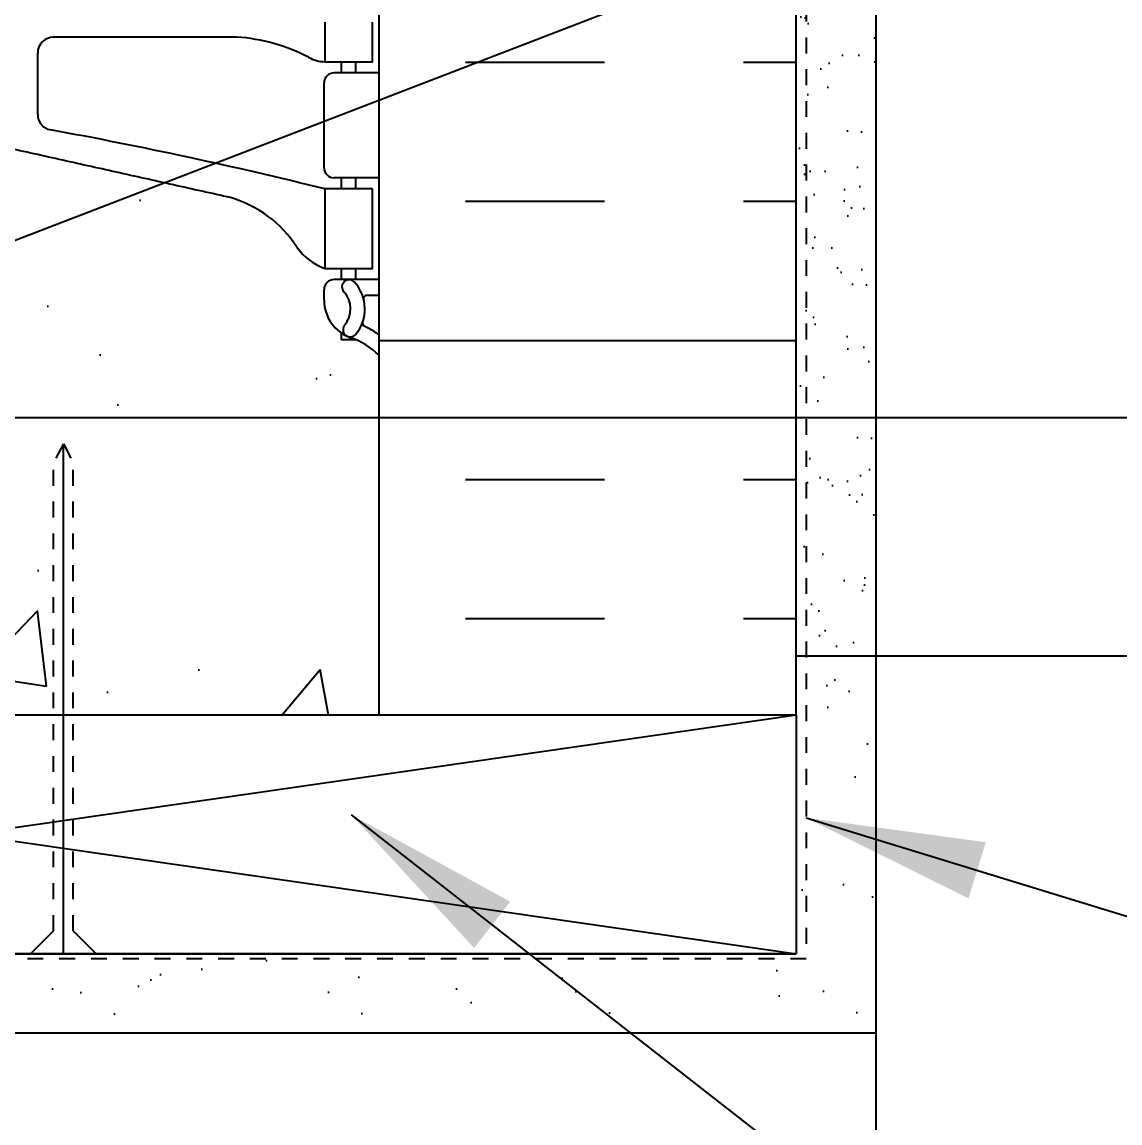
# Model space of a CAD drawing. Header units: inches. Extents: x 2853.9 to 2936.1, y 357.8 to 456.7.
# Drawn here: x 2910.51 to 2917.42, y 430.91 to 437.83 of the extents above; entities that cross this region are included whole.
import ezdxf

# ---------------------------------------------------------------- set-up
doc = ezdxf.new("R2010")
doc.units = ezdxf.units.IN
doc.header["$LTSCALE"] = 0.5
doc.header["$MEASUREMENT"] = 0
doc.linetypes.add('DASHED2', pattern=[0.375, 0.25, -0.125])
doc.linetypes.add('HIDDEN2', pattern=[0.1875, 0.125, -0.0625])
doc.layers.get('Defpoints').update_dxf_attribs({"linetype": 'CONTINUOUS'})
for name, color, linetype in [('HATCH', 12, 'CONTINUOUS'), ('LINE18', 9, 'CONTINUOUS'), ('line25', 2, 'CONTINUOUS'), ('LINE50', 5, 'CONTINUOUS'), ('LINE9', 9, 'CONTINUOUS'), ('TEXT', 4, 'CONTINUOUS'), ('Web_Edge', 9, 'CONTINUOUS')]:
    doc.layers.add(name, color=color, linetype=linetype)
doc.styles.add('DIM', font='romans.shx', dxfattribs={"width": 0.7})
doc.dimstyles.new('ext_12', dxfattribs={"dimscale": 12, "dimtxt": 0.09375, "dimasz": 0.09375, "dimexe": 0.09375, "dimexo": 0.0625, "dimgap": 0.0625, "dimtad": 1, "dimdec": 1, "dimzin": 3, "dimdsep": 46, "dimlunit": 4, "dimtxsty": 'DIM', "dimcen": 0.09, "dimdle": 0.09375, "dimclrt": 4, "dimadec": 0, "dimazin": 0, "dimtfac": 1, "dimtdec": 1, "dimtmove": 2, "dimatfit": 3, "dimfxl": 1, "dimfrac": 2, "dimtolj": 1, "dimtzin": 0, "dimarcsym": 0})
doc.dimstyles.new('ext_8', dxfattribs={"dimscale": 8, "dimtxt": 0.09375, "dimasz": 0.09375, "dimexe": 0.09375, "dimexo": 0.0625, "dimgap": 0.0625, "dimtad": 1, "dimdec": 1, "dimzin": 3, "dimdsep": 46, "dimlunit": 4, "dimtxsty": 'DIM', "dimcen": 0.09, "dimdle": 0.09375, "dimclrt": 4, "dimadec": 0, "dimazin": 0, "dimtfac": 1, "dimtdec": 1, "dimtmove": 2, "dimatfit": 3, "dimfxl": 1, "dimfrac": 2, "dimtolj": 1, "dimtzin": 0, "dimarcsym": 0})
pattern_1 = [(49.99999999999999, (0, 0), (3.586300913003767, -0.3137606749129755), [0.375, -4.125]), (355, (0, 0), (-0.693756668065, 3.760960668500059), [0.3, -3.3]), (100.45144446, (0.298858405, -0.02614672), (2.89254423363556, 3.447199954843147), [0.3187009599999999, -3.505710559999999]), (46.18420000000001, (0, 1), (5.336206653357862, -0.8275964039653827), [0.5625, -6.1875]), (96.63563549, (0.444683725, 0.931033465), (4.673309728371142, 4.870593003872752), [0.47805171, -5.258568799999999]), (351.1841639899999, (0, 1), (4.673309725273866, 4.870593001349951), [0.45, -4.950000005]), (21, (0.5, 0.75), (2.984535260592308, -2.013094453326694), [0.375, -4.125]), (326.0000000000001, (0.5, 0.75), (1.216576659607909, 3.625750225234265), [0.3, -3.3]), (71.45144474, (0.74871127, 0.58224213), (4.201111883649856, 1.612655764031769), [0.31870095, -3.50571056]), (37.50000000000001, (0, 0), (0.06079927658645334, 1.664469269156557), [0, -3.26, 0, -3.35, 0, -3.3125]), (7.499999999999999, (0, 0), (1.315347687210743, 1.972058559411801), [0, -1.91, 0, -3.185, 0, -1.2625]), (327.5, (-1.115, 0), (2.669112180862045, -0.1127743586718988), [0, -1.25, 0, -3.9, 0, -5.175]), (317.5, (-1.615, 0), (2.915930846711931, 0.5005249116615886), [0, -1.625, 0, -2.59, 0, -3.675])]

# ---------------------------------------------------------------- blocks, each defined once
blk = doc.blocks.new('*D10')
at = {"layer": 'Defpoints', "color": 0, "transparency": 16777216}
for p in [(2909.752268287051, 435.345443729628), (2921.474170112442, 435.345443729628), (2914.884004534658, 433.845443729628)]:
    blk.add_point(p, dxfattribs=at)
at = {"layer": 'TEXT', "color": 0, "lineweight": -2, "transparency": 16777216}
for p, q in [((2921.474170112442, 436.095443729628), (2921.474170112442, 436.845443729628)), ((2910.252268287051, 435.345443729628), (2922.224170112442, 435.345443729628)), ((2921.474170112442, 433.845443729628), (2921.474170112442, 435.345443729628)), ((2915.384004534658, 433.845443729628), (2922.224170112442, 433.845443729628)), ((2921.474170112442, 433.095443729628), (2921.474170112442, 432.345443729628))]:
    blk.add_line(p, q, dxfattribs=at)
at = {"layer": 'TEXT', "color": 0, "transparency": 16777216}
for points in [[(2921.349170112442, 436.095443729628), (2921.599170112442, 436.095443729628), (2921.474170112442, 435.345443729628)], [(2921.349170112442, 433.095443729628), (2921.599170112442, 433.095443729628), (2921.474170112442, 433.845443729628)]]:
    blk.add_solid(points, dxfattribs=at)
at = {"layer": 'TEXT', "color": 4, "transparency": 16777216, "insert": (2924.126932555557, 434.5954437296284), "char_height": 0.75, "attachment_point": 5, "rotation": 90, "style": 'DIM'}
blk.add_mtext('\\A1;1 1/2" \\P (38mm)MIN. \\PCOVER', dxfattribs=at)

msp = doc.modelspace()

# ---------------------------------------------------------------- hatches: boundary and pattern name
at = {"layer": 'HATCH'}
h = msp.add_hatch(dxfattribs=at)
h.set_pattern_fill('AR-CONC', color=256, scale=0.5)
h.set_pattern_definition(pattern_1)
edge = h.paths.add_edge_path()
edge.add_line((2912.418001537785, 449.121581993335), (2912.52300153777, 449.121581993335))
edge.add_line((2912.52300153777, 449.121581993335), (2912.523001537774, 449.191581993335))
edge.add_line((2912.523001537774, 449.191581993335), (2912.475501537776, 449.191581993335))
edge.add_arc((2912.475501537776, 449.254081993335), 0.06250000000000001, 179.9999999969255, 270, ccw=False)
edge.add_line((2912.413001537776, 449.2540819933384), (2912.41300153778, 449.3215819933485))
edge.add_arc((2912.66300153778, 449.321581993335), 0.2500000000000085, 124.05579773813, 179.9999999969125, ccw=False)
edge.add_line((2912.523001537796, 449.528705145118), (2912.523001537799, 449.5704312050421))
edge.add_line((2912.523001537799, 449.5704312050421), (2912.613001537799, 449.5704312050352))
edge.add_arc((2912.41300153777, 450.028688774518), 0.5000000000000334, 293.5781784818739, 313.7891111700374)
edge.add_line((2912.759004534657, 449.6677428974882), (2912.759004534657, 451.693094056533))
edge.add_line((2912.759004534657, 451.693094056533), (2909.884004534659, 451.693094056533))
edge.add_line((2909.884004534659, 451.693094056533), (2908.884004534659, 452.693094056533))
edge.add_line((2908.884004534659, 452.693094056533), (2908.884004534659, 450.693094056533))
edge.add_line((2908.884004534659, 450.693094056533), (2907.884004534659, 451.693094056533))
edge.add_line((2907.884004534659, 451.693094056533), (2904.759004534657, 451.693094056533))
edge.add_line((2904.759004534657, 451.693094056533), (2904.759004534657, 449.6677428974904))
edge.add_arc((2905.105007531547, 450.028688774518), 0.5000000000000328, 226.2108888295611, 246.4218215181261)
edge.add_line((2904.905007531518, 449.5704312050352), (2904.995007531519, 449.5704312050421))
edge.add_line((2904.995007531519, 449.5704312050421), (2904.995007531521, 449.528705145118))
edge.add_arc((2904.855007531537, 449.321581993335), 0.2500000000000085, 3.087507138843648e-09, 55.944202261869975, ccw=False)
edge.add_line((2905.105007531537, 449.3215819933485), (2905.105007531541, 449.2540819933384))
edge.add_arc((2905.042507531541, 449.254081993335), 0.06250000000000001, -90, 3.074489995924523e-09, ccw=False)
edge.add_line((2905.042507531541, 449.191581993335), (2904.995007531543, 449.191581993335))
edge.add_line((2904.995007531543, 449.191581993335), (2904.995007531548, 449.121581993335))
edge.add_line((2904.995007531548, 449.121581993335), (2905.100007531532, 449.121581993335))
edge.add_arc((2904.977598880375, 448.7789781308147), 0.3638149041640898, 34.97751374791619, 70.33874127360252, ccw=False)
edge.add_arc((2905.900717775693, 449.390208182149), 0.7434990637612446, 212.7919165279331, 253.810711457191)
edge.add_spline(control_points=[(2905.693421631406, 448.67619195938), (2907.130871631406, 448.35573195938)], knot_values=[0, 0, 1, 1], degree=1, periodic=0)
edge.add_arc((2907.68720947943, 451.2873367669979), 2.983926699701683, 259.254616429747, 270.0994654645012)
edge.add_line((2907.692389573124, 448.3034145636183), (2908.759004534659, 448.2876620641896))
edge.add_line((2908.759004534659, 448.2876620641896), (2909.825619496194, 448.3034145636183))
edge.add_arc((2909.830799589888, 451.2873367669979), 2.983926699701683, 269.9005345354987, 280.7453835702529)
edge.add_spline(control_points=[(2910.387137437911, 448.35573195938), (2911.824587437911, 448.67619195938)], knot_values=[0, 0, 1, 1], degree=1, periodic=0)
edge.add_arc((2911.617291293624, 449.390208182149), 0.7434990637612442, 286.189288542809, 327.2080834720706)
edge.add_arc((2912.540410188942, 448.7789781308147), 0.3638149041640898, 109.66125872639739, 145.0224862520765, ccw=False)
edge = h.paths.add_edge_path()
edge.add_spline(control_points=[(2911.824587437911, 436.7281113949838), (2910.387137437911, 437.0485713949839)], knot_values=[0, 0, 1, 1], degree=1, periodic=0)
edge.add_arc((2909.830799589888, 434.1169665873659), 2.983926699701677, 79.25461642974707, 90.0994654645013)
edge.add_line((2909.825619496194, 437.1008887907456), (2908.759004534659, 437.1166412901742))
edge.add_line((2908.759004534659, 437.1166412901742), (2907.692389573124, 437.1008887907456))
edge.add_arc((2907.68720947943, 434.1169665873659), 2.983926699701672, 89.9005345354987, 100.7453835702529)
edge.add_spline(control_points=[(2907.130871631406, 437.0485713949839), (2905.693421631406, 436.7281113949838)], knot_values=[0, 0, 1, 1], degree=1, periodic=0)
edge.add_arc((2905.900717775693, 436.0140951722148), 0.7434990637612445, 106.189288542809, 147.2080834720522)
edge.add_arc((2904.977598880375, 436.6253252235491), 0.3638149041640896, 289.6612587263975, 325.02248625211314, ccw=False)
edge.add_line((2905.100007531532, 436.2827213610288), (2904.995007531548, 436.2827213610288))
edge.add_line((2904.995007531548, 436.2827213610288), (2904.995007531543, 436.2127213610288))
edge.add_line((2904.995007531543, 436.2127213610288), (2905.042507531541, 436.2127213610288))
edge.add_arc((2905.042507531541, 436.1502213610288), 0.06250000000000001, -3.074489995924523e-09, 90, ccw=False)
edge.add_line((2905.105007531541, 436.1502213610254), (2905.105007531537, 436.0827213610153))
edge.add_arc((2904.855007531537, 436.0827213610288), 0.2500000000000085, 304.05579773812997, 359.9999999969125, ccw=False)
edge.add_line((2904.995007531521, 435.8755982092459), (2904.995007531519, 435.8338721493217))
edge.add_line((2904.995007531519, 435.8338721493217), (2904.905007531518, 435.8338721493286))
edge.add_arc((2905.105007531547, 435.3756145798458), 0.5000000000000326, 113.5781784818739, 133.7891111703922)
edge.add_line((2904.759004534658, 435.7365604568735), (2904.759004534657, 431.9723369014946))
edge.add_line((2904.759004534657, 431.9723369014946), (2904.884004534657, 431.9723369014945))
edge.add_line((2904.884004534657, 431.9723369014945), (2904.884004534657, 433.3678068566544))
edge.add_arc((2905.134004534657, 433.3678068566545), 0.2500000000000568, 90, 180.000000000013, ccw=False)
edge.add_line((2905.134004534657, 433.6178068566545), (2906.669487138842, 433.6178068566545))
edge.add_line((2906.669487138842, 433.6178068566545), (2906.669487138841, 435.0593818330333))
edge.add_line((2906.669487138841, 435.0593818330333), (2906.731987138841, 435.1788904995754))
edge.add_line((2906.731987138841, 435.1788904995754), (2906.794487138843, 435.0593818330283))
edge.add_line((2906.794487138843, 435.0593818330283), (2906.794487138843, 433.4723369014946))
edge.add_line((2906.794487138843, 433.4723369014946), (2910.710049435259, 433.4723369014946))
edge.add_line((2910.710049435259, 433.4723369014946), (2910.710049435259, 435.0593818330283))
edge.add_line((2910.710049435259, 435.0593818330283), (2910.772549435261, 435.1788904995754))
edge.add_line((2910.772549435261, 435.1788904995754), (2910.83504943526, 435.0593818330333))
edge.add_line((2910.83504943526, 435.0593818330333), (2910.835049435259, 433.4723369014946))
edge.add_line((2910.835049435259, 433.4723369014946), (2912.759004534658, 433.4723369014946))
edge.add_line((2912.759004534658, 433.4723369014946), (2912.759004534658, 435.7365604568753))
edge.add_arc((2912.41300153777, 435.3756145798458), 0.5000000000000328, 46.21088882989797, 66.4218215181261)
edge.add_line((2912.613001537799, 435.8338721493286), (2912.523001537799, 435.8338721493217))
edge.add_line((2912.523001537799, 435.8338721493217), (2912.523001537796, 435.8755982092459))
edge.add_arc((2912.66300153778, 436.0827213610288), 0.2500000000000085, 180.0000000030875, 235.94420226187, ccw=False)
edge.add_line((2912.41300153778, 436.0827213610153), (2912.413001537776, 436.1502213610254))
edge.add_arc((2912.475501537776, 436.1502213610288), 0.06250000000000001, 90, 180.0000000030745, ccw=False)
edge.add_line((2912.475501537776, 436.2127213610288), (2912.523001537774, 436.2127213610288))
edge.add_line((2912.523001537774, 436.2127213610288), (2912.52300153777, 436.2827213610288))
edge.add_line((2912.52300153777, 436.2827213610288), (2912.418001537785, 436.2827213610288))
edge.add_arc((2912.540410188942, 436.6253252235491), 0.3638149041640899, 214.9775137479015, 250.33874127360258, ccw=False)
edge.add_arc((2911.617291293624, 436.0140951722148), 0.7434990637612444, 32.79191652794046, 73.810711457191)
h = msp.add_hatch(dxfattribs=at)
h.set_pattern_fill('AR-SAND', color=256, scale=0.5)
h.set_pattern_definition([(37.50000000000001, (186.6209679750227, -109.4159067871366), (-0.03149667905480408, 0.9634118845065793), [0, -0.76, 0, -0.85, 0, -0.8125]), (7.499999999999999, (186.6209679750227, -109.4159067871366), (0.8848883526338636, 1.41107303261487), [0, -0.41, 0, -0.685, 0, -0.2625]), (327.5, (186.0059679750229, -109.4159067871366), (1.557070930875748, 0.002829526768482471), [0, -0.25, 0, -0.9, 0, -1.175]), (317.5, (186.0059679750229, -109.4159067871366), (1.503063302286147, 0.4388377824671247), [0, -0.125, 0, -0.59, 0, -0.675])])
h.paths.add_polyline_path([(2915.884004534658, 431.9723369014944), (2915.384004534658, 431.9723369014944), (2909.008970884337, 431.9723387893951), (2909.008970884337, 431.4724831592516), (2915.884004534658, 431.4723369014944)])
h.paths.add_polyline_path([(2915.884004534658, 451.7021516771819), (2915.384004534657, 451.7021516771819), (2915.384004534658, 442.7021516771819), (2915.384004534658, 433.4723369014944), (2915.384004534658, 431.9723369014944), (2915.884004534658, 431.9723369014944)])
h = msp.add_hatch(dxfattribs=at)
h.set_pattern_fill('AR-SAND', color=256, scale=0.25, style=0)
h.set_pattern_definition([(37.50000000000001, (101.300970732826, 21.07831504008414), (-0.01574833952740204, 0.4817059422532897), [0, -0.38, 0, -0.425, 0, -0.40625]), (7.499999999999999, (101.300970732826, 21.07831504008414), (0.4424441763169318, 0.7055365163074351), [0, -0.205, 0, -0.3425, 0, -0.13125]), (327.5, (100.9934707328262, 21.07831504008414), (0.7785354654378738, 0.001414763384241124), [0, -0.125, 0, -0.45, 0, -0.5875]), (317.5, (100.9934707328262, 21.07831504008414), (0.7515316511430733, 0.2194188912335623), [0, -0.0625, 0, -0.295, 0, -0.3375])])
h.paths.add_polyline_path([(2915.884004534658, 438.7591040368113), (2915.384004534657, 438.7591040368113), (2915.384004534657, 433.4595198929508), (2915.884004534657, 433.4595198929508)])
h.paths.add_polyline_path([(2915.384004534658, 438.7591040368112), (2915.884004534658, 438.7591040368111), (2915.884004534658, 442.996428648962), (2915.384004534657, 442.9964286489619), (2915.384004534658, 442.7021516771819)])
h.paths.add_polyline_path([(2915.384004534658, 442.996428648962), (2915.884004534657, 442.9964286489619), (2915.884004534658, 451.693094056533), (2915.384004534657, 451.693094056533)])
h = msp.add_hatch(dxfattribs=at)
h.set_pattern_fill('AR-CONC', color=256, scale=0.5)
h.set_pattern_definition(pattern_1)
h.paths.add_polyline_path([(2908.884004534659, 396.7943155101099), (2909.884004534659, 395.7943155101099), (2912.759004534658, 395.7943155101099), (2912.759004534658, 397.8287422528657, 0.08841615068606867), (2912.613001537799, 397.9260539453193), (2912.523001537799, 397.9260539453124), (2912.523001537796, 397.9677800052365, -0.2490694201798122), (2912.41300153778, 398.174903157006), (2912.413001537776, 398.2424031570161, -0.4142135623889385), (2912.475501537776, 398.3049031570195), (2912.523001537774, 398.3049031570195), (2912.52300153777, 398.3749031570194), (2912.418001537784, 398.3749031570194, 0.08534784463987338), (2912.08854201524, 398.2993845752816, -0.6696014941125754), (2911.956039616489, 398.4196662719794, 2.087231407574731), (2911.522140186568, 398.1948490137304, -1), (2911.358711615161, 397.7863259396602, -0.2134499129899019), (2910.966485854386, 398.1755264066414, -0.06822591722273177), (2910.830788031521, 398.8033929486662, 1.753170910263048), (2910.379850439606, 398.5067848134372, -0.9407930192592527), (2910.176337902927, 398.123521593557, -0.173074760622363), (2909.830429580391, 398.4901786330639), (2909.687791738211, 398.8770234887959, 1.612473537252552), (2909.256248573691, 398.5174352890921, -0.7348724129877409), (2909.233144970098, 398.0063964423882, -0.06847526280380446), (2908.759004534659, 397.9443334731725, -0.06847526280385079), (2908.284864099219, 398.0063964423882, -0.7348724129875226), (2908.261760495626, 398.5174352890921, 1.612473537252431), (2907.830217331106, 398.8770234887959), (2907.687579488926, 398.4901786330639, -0.1730747606224019), (2907.341671166391, 398.1235215935569, -0.9407930192592869), (2907.138158629711, 398.5067848134372, 1.753170910263341), (2906.687221037796, 398.803392948666, -0.06822591722269358), (2906.551523214932, 398.1755264066416, -0.2134499129899689), (2906.159297454156, 397.7863259396602, -1), (2905.995868882749, 398.1948490137306, 2.087231407574583), (2905.561969452828, 398.4196662719792, -0.6696014941116927), (2905.429467054078, 398.2993845752816, 0.08534784463987351), (2905.100007531533, 398.3749031570194), (2904.995007531548, 398.3749031570194), (2904.995007531543, 398.3049031570195), (2905.042507531541, 398.3049031570195, -0.4142135623889365), (2905.105007531541, 398.2424031570161), (2905.105007531537, 398.174903157006, -0.2490694201798127), (2904.995007531521, 397.9677800052365), (2904.995007531519, 397.9260539453124), (2904.905007531518, 397.9260539453193, 0.08841615068674358), (2904.759004534658, 397.8287422528647), (2904.759004534658, 395.7943155101099), (2907.884004534659, 395.7943155101099), (2908.884004534659, 394.7943155101099)])
edge = h.paths.add_edge_path()
edge.add_arc((2912.41300153777, 407.2066570081429), 0.5000000000000328, 46.21088882989797, 66.4218215181261)
edge.add_line((2912.613001537799, 407.6649145776257), (2912.523001537799, 407.6649145776188))
edge.add_line((2912.523001537799, 407.6649145776188), (2912.523001537796, 407.706640637543))
edge.add_arc((2912.66300153778, 407.9137637893259), 0.2500000000000085, 180.0000000030875, 235.94420226187, ccw=False)
edge.add_line((2912.41300153778, 407.9137637893124), (2912.413001537776, 407.9812637893226))
edge.add_arc((2912.475501537776, 407.9812637893259), 0.06250000000000001, 90, 180.0000000030745, ccw=False)
edge.add_line((2912.475501537776, 408.0437637893259), (2912.523001537774, 408.0437637893259))
edge.add_line((2912.523001537774, 408.0437637893259), (2912.52300153777, 408.1137637893259))
edge.add_line((2912.52300153777, 408.1137637893259), (2912.418001537785, 408.1137637893259))
edge.add_arc((2912.540410188942, 408.4563676518462), 0.36381490416409, 214.9775137479088, 250.33874127360258, ccw=False)
edge.add_arc((2911.617291293624, 407.8451376005119), 0.7434990637612444, 32.79191652793678, 73.810711457191)
edge.add_spline(control_points=[(2911.824587437911, 408.559153823281), (2910.387137437911, 408.879613823281)], knot_values=[0, 0, 1, 1], degree=1, periodic=0)
edge.add_arc((2909.830799589888, 405.948009015663), 2.983926699701676, 79.25461642974707, 90.0994654645013)
edge.add_line((2909.825619496194, 408.9319312190427), (2908.759004534659, 408.9476837184714))
edge.add_line((2908.759004534659, 408.9476837184714), (2907.692389573124, 408.9319312190427))
edge.add_arc((2907.68720947943, 405.948009015663), 2.983926699701673, 89.9005345354987, 100.7453835702529)
edge.add_spline(control_points=[(2907.130871631406, 408.879613823281), (2905.693421631406, 408.559153823281)], knot_values=[0, 0, 1, 1], degree=1, periodic=0)
edge.add_arc((2905.900717775693, 407.8451376005119), 0.7434990637612443, 106.189288542809, 147.2080834720669)
edge.add_arc((2904.977598880375, 408.4563676518462), 0.3638149041640897, 289.6612587263975, 325.0224862520838, ccw=False)
edge.add_line((2905.100007531532, 408.1137637893259), (2904.995007531548, 408.1137637893259))
edge.add_line((2904.995007531548, 408.1137637893259), (2904.995007531543, 408.0437637893259))
edge.add_line((2904.995007531543, 408.0437637893259), (2905.042507531541, 408.0437637893259))
edge.add_arc((2905.042507531541, 407.9812637893259), 0.06250000000000001, -3.074489995924523e-09, 90, ccw=False)
edge.add_line((2905.105007531541, 407.9812637893226), (2905.105007531537, 407.9137637893124))
edge.add_arc((2904.855007531537, 407.9137637893259), 0.2500000000000085, 304.05579773812997, 359.9999999969125, ccw=False)
edge.add_line((2904.995007531521, 407.706640637543), (2904.995007531519, 407.6649145776188))
edge.add_line((2904.995007531519, 407.6649145776188), (2904.905007531518, 407.6649145776257))
edge.add_arc((2905.105007531547, 407.2066570081429), 0.5000000000000326, 113.5781784818739, 133.7891111703096)
edge.add_line((2904.759004534658, 407.5676028851712), (2904.759004534658, 402.0210640611739))
edge.add_arc((2905.105007531547, 402.3820099382022), 0.5000000000000328, 226.2108888296905, 246.4218215181261)
edge.add_line((2904.905007531518, 401.9237523687194), (2904.995007531519, 401.9237523687263))
edge.add_line((2904.995007531519, 401.9237523687263), (2904.995007531521, 401.8820263088022))
edge.add_arc((2904.855007531537, 401.6749031570192), 0.2500000000000085, 3.087507138843648e-09, 55.944202261869975, ccw=False)
edge.add_line((2905.105007531537, 401.6749031570327), (2905.105007531541, 401.6074031570226))
edge.add_arc((2905.042507531541, 401.6074031570192), 0.06250000000000001, -90, 3.074489995924523e-09, ccw=False)
edge.add_line((2905.042507531541, 401.5449031570192), (2904.995007531543, 401.5449031570192))
edge.add_line((2904.995007531543, 401.5449031570192), (2904.995007531548, 401.4749031570192))
edge.add_line((2904.995007531548, 401.4749031570192), (2905.100007531532, 401.4749031570192))
edge.add_arc((2904.977598880375, 401.1322992944989), 0.3638149041640899, 34.97751374792358, 70.33874127360252, ccw=False)
edge.add_arc((2905.900717775693, 401.7435293458332), 0.7434990637612444, 212.7919165279294, 253.810711457191)
edge.add_spline(control_points=[(2905.693421631406, 401.0295131230642), (2907.130871631406, 400.7090531230642)], knot_values=[0, 0, 1, 1], degree=1, periodic=0)
edge.add_arc((2907.68720947943, 403.6406579306821), 2.983926699701684, 259.254616429747, 270.0994654645012)
edge.add_line((2907.692389573124, 400.6567357273025), (2908.759004534659, 400.6409832278738))
edge.add_line((2908.759004534659, 400.6409832278738), (2909.825619496194, 400.6567357273025))
edge.add_arc((2909.830799589888, 403.6406579306821), 2.983926699701684, 269.9005345354987, 280.7453835702529)
edge.add_spline(control_points=[(2910.387137437911, 400.7090531230642), (2911.824587437911, 401.0295131230642)], knot_values=[0, 0, 1, 1], degree=1, periodic=0)
edge.add_arc((2911.617291293624, 401.7435293458332), 0.7434990637612442, 286.189288542809, 327.2080834720743)
edge.add_arc((2912.540410188942, 401.1322992944989), 0.3638149041640899, 109.66125872639739, 145.0224862520691, ccw=False)
edge.add_line((2912.418001537785, 401.4749031570192), (2912.52300153777, 401.4749031570192))
edge.add_line((2912.52300153777, 401.4749031570192), (2912.523001537774, 401.5449031570192))
edge.add_line((2912.523001537774, 401.5449031570192), (2912.475501537776, 401.5449031570192))
edge.add_arc((2912.475501537776, 401.6074031570192), 0.06250000000000001, 179.9999999969255, 270, ccw=False)
edge.add_line((2912.413001537776, 401.6074031570226), (2912.41300153778, 401.6749031570327))
edge.add_arc((2912.66300153778, 401.6749031570192), 0.2500000000000084, 124.05579773813, 179.9999999969125, ccw=False)
edge.add_line((2912.523001537796, 401.8820263088022), (2912.523001537799, 401.9237523687263))
edge.add_line((2912.523001537799, 401.9237523687263), (2912.613001537799, 401.9237523687194))
edge.add_arc((2912.41300153777, 402.3820099382022), 0.5000000000000334, 293.5781784818739, 313.7891111701531)
edge.add_line((2912.759004534658, 402.0210640611729), (2912.759004534658, 407.5676028851724))
h.paths.add_polyline_path([(2912.884004534657, 412.5783461307733), (2912.884004534657, 413.6490596233457), (2906.384004534658, 413.6490596233459), (2906.384004534658, 412.7401592424963), (2906.994649999269, 412.1295137778859, 0.3556285169421354), (2907.082088505154, 412.4268922630509), (2906.593240126757, 412.9673983566844, -1.066786916872321), (2906.935395671511, 413.3507932110308), (2908.499892260537, 411.6268121832949, -0.03706645187294901), (2908.759004534659, 411.6443334731726, -0.06847526280384585), (2909.233144970098, 411.5822705039569, -0.7348724129880211), (2909.256248573691, 411.0712316572529, 1.61247353725163), (2909.687791738211, 410.7116434575492), (2909.830429580391, 411.0984883132812, -0.1730747606223588), (2910.176337902927, 411.4651453527882, -0.9407930192594987), (2910.379850439606, 411.0818821329079, 1.753170910263227), (2910.830788031521, 410.7852739976792, -0.06822591722269448), (2910.966485854386, 411.4131405397036, -0.2134499129896975), (2911.358711615161, 411.8023410066847, -1), (2911.522140186569, 411.3938179326151, 2.087231407579427), (2911.956039616489, 411.1690006743658, -0.6696014941088005), (2912.088542015239, 411.2892823710639, 0.0853478446400789), (2912.418001537784, 411.2137637893257), (2912.52300153777, 411.2137637893257), (2912.523001537774, 411.2837637893257), (2912.475501537776, 411.2837637893257, -0.4142135623889531), (2912.413001537776, 411.346263789329), (2912.41300153778, 411.4137637893392, -0.2490694201798126), (2912.523001537796, 411.6208869411086), (2912.523001537799, 411.6626130010328), (2912.613001537799, 411.6626130010259, 0.08841615068579815), (2912.759004534658, 411.7599246934791), (2912.759004534658, 412.149059623346), (2912.884004534657, 412.149059623346), (2912.884004534657, 412.4015694354754), (2911.881053421262, 411.3986183220805), (2911.752353858915, 411.3583071073811), (2911.792665073615, 411.4870066697331)])
h.paths.add_polyline_path([(2912.759004534658, 445.4754210891818, 0.08841615068581969), (2912.613001537799, 445.5727327816351), (2912.523001537799, 445.5727327816282), (2912.523001537796, 445.6144588415523, -0.2490694201798163), (2912.41300153778, 445.8215819933218), (2912.413001537776, 445.8890819933319, -0.4142135623888784), (2912.475501537776, 445.9515819933353), (2912.523001537774, 445.9515819933353), (2912.52300153777, 446.0215819933352), (2912.418001537784, 446.0215819933352, 0.08534784463827016), (2912.088542015246, 445.9460634116001, -0.6696014940757241), (2911.956039616487, 446.0663451082831, 2.087231407570851), (2911.522140186556, 445.841527850051, -1), (2911.358711615206, 445.4330047759593, -0.2134499130098927), (2910.966485854384, 445.8222052429613, -0.0682259172220198), (2910.830788031521, 446.4500717849796, 1.75317091027194), (2910.379850439607, 446.1534636497526, -0.9407930192679245), (2910.176337902908, 445.7702004298825, -0.1730747606140748), (2909.830429580392, 446.1368574693771), (2909.687791738211, 446.5237023251116, 1.612473537313737), (2909.256248573709, 446.1641141254015, -0.7348724130116747), (2909.233144970065, 445.6530752786949, -0.0684752627977164), (2908.759004534667, 445.5910123094884, -0.06847526280535507), (2908.284864099217, 445.6530752787046, -0.7348724129806553), (2908.261760495624, 446.1641141254071, 1.612473537257896), (2907.830217331106, 446.5237023251117), (2907.687579488925, 446.136857469377, -0.1730747606203222), (2907.341671166394, 445.770200429874, -0.9407930192554961), (2907.138158629721, 446.1534636497577, 1.753170910228009), (2906.687221037796, 446.4500717849821, -0.06822591722386381), (2906.551523214928, 445.8222052429473, -0.2134499129919643), (2906.159297454142, 445.4330047759701, -1), (2905.995868882738, 445.8415278500415, 2.087231407624452), (2905.561969452828, 446.0663451082954, -0.6696014942013563), (2905.429467054058, 445.9460634116056, 0.08534784463447691), (2905.100007531533, 446.0215819933352), (2904.995007531548, 446.0215819933352), (2904.995007531543, 445.9515819933353), (2905.042507531541, 445.9515819933353, -0.4142135623888784), (2905.105007531541, 445.8890819933319), (2905.105007531537, 445.8215819933218, -0.2490694201798375), (2904.995007531521, 445.6144588415523), (2904.995007531519, 445.5727327816282), (2904.905007531518, 445.5727327816351, 0.08841615068705944), (2904.759004534658, 445.4754210891801), (2904.759004534658, 442.7021516771819), (2904.759004534658, 439.9288822651837, 0.08841615068705933), (2904.905007531518, 439.8315705727288), (2904.995007531519, 439.8315705727356), (2904.995007531521, 439.7898445128116, -0.2490694201798163), (2905.105007531537, 439.582721361042), (2905.105007531541, 439.5152213610319, -0.4142135623888784), (2905.042507531541, 439.4527213610286), (2904.995007531543, 439.4527213610286), (2904.995007531548, 439.3827213610286), (2905.100007531533, 439.3827213610286, 0.08534784463952538), (2905.429467054076, 439.4582399427659, -0.6696014940265556), (2905.561969452832, 439.3379582460863, 2.087231407676971), (2905.995868882744, 439.5627755043196, -1), (2906.159297454162, 439.9712985783857, -0.2134499129882001), (2906.551523214932, 439.5820981114049, -0.06822591722255639), (2906.687221037796, 438.9542315693817, 1.753170910267408), (2907.13815862971, 439.2508397046118, -0.9407930192546793), (2907.34167116639, 439.6341029244916, -0.1730747606216836), (2907.687579488925, 439.2674458849871), (2907.830217331106, 438.8806010292521, 1.612473537262718), (2908.261760495624, 439.240189228957, -0.7348724130171931), (2908.284864099242, 439.7512280756659, -0.0684752627998517), (2908.759004534654, 439.8132910448754, -0.06847526280425174), (2909.233144970096, 439.7512280756602, -0.7348724129952335), (2909.256248573688, 439.2401892289546, 1.612473537243686), (2909.687791738211, 438.8806010292521), (2909.830429580394, 439.2674458849913, -0.1730747606179484), (2910.176337902922, 439.634102924489, -0.9407930192714665), (2910.379850439607, 439.2508397046111, 1.753170910290208), (2910.830788031521, 438.9542315693897, -0.06822591722256174), (2910.966485854388, 439.5820981114126, -0.2134499129851221), (2911.358711615156, 439.9712985783856, -1), (2911.522140186556, 439.5627755043122, 2.087231407519179), (2911.956039616489, 439.337958246069, -0.6696014940748886), (2912.088542015232, 439.4582399427698, 0.08534784464203125), (2912.418001537784, 439.3827213610286), (2912.52300153777, 439.3827213610286), (2912.523001537774, 439.4527213610286), (2912.475501537776, 439.4527213610286, -0.4142135623888784), (2912.413001537776, 439.5152213610319), (2912.41300153778, 439.582721361042, -0.2490694201798373), (2912.523001537796, 439.7898445128115), (2912.523001537799, 439.8315705727356), (2912.613001537799, 439.8315705727288, 0.08841615068610642), (2912.759004534658, 439.9288822651824), (2912.759004534658, 442.7021516771819)])
h = msp.add_hatch(dxfattribs=at)
h.set_pattern_fill('INSUL', color=256, scale=7, style=0)
h.set_pattern_definition([(0, (99.30097073282604, 21.07831504008414), (0, 2.625), []), (0, (99.30097073282604, 21.95331504008414), (0, 2.625), [0.875, -0.875]), (0, (99.30097073282604, 22.82831504008414), (0, 2.625), [0.875, -0.875])])
h.paths.add_polyline_path([(2904.759004534658, 442.7021516771819), (2904.071504534658, 442.7021516771819), (2904.071504534658, 442.2021516771819), (2902.571504534658, 442.2021516771819), (2902.571504534658, 442.7021516771819), (2902.134004534658, 442.7021516771819), (2902.134004534658, 431.9723369014946), (2904.759004534657, 431.9723369014946)])
h.paths.add_polyline_path([(2915.384004534658, 442.7021516771819), (2914.946504534658, 442.7021516771819), (2914.946504534658, 442.2021516771819), (2913.446504534658, 442.2021516771819), (2913.446504534658, 442.7021516771819), (2913.009004534658, 442.7021516771819), (2912.759004534658, 442.7021516771819), (2912.759004534658, 433.4723369014945), (2915.384004534658, 433.4723369014946)])

# ---------------------------------------------------------------- linework, layer by layer
at = {"layer": 'HATCH', "color": 4, "linetype": 'DASHED2', "ltscale": 0.5}
for p, q in [((2915.446504534658, 442.7356218543089), (2915.446504534658, 431.9410869014946)), ((2915.446504534658, 431.9410869014946), (2907.729655760222, 431.9410869014946))]:
    msp.add_line(p, q, dxfattribs=at)
at = {"layer": 'HATCH'}
for p, q in [((2910.772549435259, 431.9723369014947), (2910.772549435261, 435.1788904995753)), ((2915.384004534658, 433.4723369014946), (2904.956390912409, 431.9723369014946)), ((2904.956390912409, 433.4723369014946), (2915.384004534658, 431.9723369014946)), ((2915.884004534658, 431.4724850471521), (2915.884206410186, 425.6491290349104))]:
    msp.add_line(p, q, dxfattribs=at)
at = {"layer": 'LINE18', "linetype": 'HIDDEN2'}
for p, q in [((2910.77254943526, 435.1788904995745), (2910.710049435259, 435.0593818330283)), ((2910.772549435261, 435.1788904995745), (2910.83504943526, 435.0593818330333)), ((2910.710049435259, 432.1160550349027), (2910.710049435259, 435.0593818330283)), ((2910.835049435259, 432.1160550349022), (2910.83504943526, 435.0593818330333))]:
    msp.add_line(p, q, dxfattribs=at)
at = {"layer": 'LINE18'}
for p, q in [((2910.710049435259, 432.1160550349027), (2910.566331301851, 431.9723369014947)), ((2910.835049435259, 432.1160550349022), (2910.978767568667, 431.9723369014947))]:
    msp.add_line(p, q, dxfattribs=at)
at = {"layer": 'line25'}
for p, q in [((2912.759004534658, 433.4723369014946), (2912.759004534658, 442.7021516771819)), ((2915.384004534658, 433.4723369014946), (2904.956390912409, 433.4723369014946)), ((2915.384004534658, 433.4723369014946), (2915.384004534658, 431.9723369014946)), ((2915.384004534658, 431.9723369014946), (2904.956390912409, 431.9723369014946))]:
    msp.add_line(p, q, dxfattribs=at)
at = {"layer": 'LINE50'}
msp.add_line((2912.759004534658, 431.9723369014945), (2915.384004534658, 431.9723369014946), dxfattribs=at)
msp.add_lwpolyline([(2915.384004534658, 433.4723369014946), (2915.384004534658, 442.7021516771819), (2914.946504534658, 442.7021516771819), (2914.946504534658, 443.2021516771819), (2913.446504534658, 443.2021516771819), (2913.446504534658, 442.7021516771819), (2913.009004534658, 442.7021516771819), (2912.759004534658, 442.7021516771819)], dxfattribs=at)
at = {"layer": 'LINE9'}
for p, q in [((2915.884004534658, 451.702151677182), (2915.884004534658, 431.4723369014946)), ((2902.134004534658, 431.9723369014946), (2912.759004534658, 431.9723369014945)), ((2915.884004534658, 431.4724850471521), (2908.881470884337, 431.4724850471521))]:
    msp.add_line(p, q, dxfattribs=at)
at = {"layer": 'Web_Edge'}
for p, q in [((2911.865277437912, 437.7381913949839), (2910.710879790517, 437.7374104748685)), ((2910.610947437911, 437.2526466809324), (2910.610947437912, 437.6374104977494)), ((2912.523001537689, 437.5127213610287), (2912.523001537684, 437.5827213610286)), ((2912.6130015378, 437.5127213610286), (2912.6130015378, 437.5827213610286)), ((2912.759004534659, 437.5127213610288), (2912.475501537776, 437.5127213610287)), ((2912.413001537776, 436.9152213610287), (2912.413001537776, 437.4502213610287)), ((2912.759004534659, 436.8527213610288), (2912.475501537776, 436.8527213610287)), ((2912.523001537736, 436.7827213610288), (2912.523001537731, 436.8527213610287)), ((2912.613001537799, 436.7827213610288), (2912.613001537799, 436.8527213610287)), ((2912.523001537774, 436.2127213610289), (2912.52300153777, 436.2827213610288)), ((2912.613001537799, 436.2127213610289), (2912.613001537799, 436.2827213610288)), ((2912.759004534659, 436.2127213610287), (2912.475501537776, 436.2127213610288)), ((2912.41300153778, 436.0827213610098), (2912.413001537776, 436.150221361026)), ((2912.759004534659, 436.1127213610288), (2912.681126001391, 436.1127213610287)), ((2912.523001537799, 435.8338721493217), (2912.523001537796, 435.8755982092459)), ((2912.613001537799, 435.8338721493286), (2912.523001537799, 435.8338721493217))]:
    msp.add_line(p, q, dxfattribs=at)
msp.add_lwpolyline([(2912.418001537699, 437.8327213610286), (2912.418001537699, 437.5827213610286), (2912.718001537699, 437.5827213610286), (2912.718001537699, 437.8327213610286)], dxfattribs=at)
msp.add_lwpolyline([(2912.718001537784, 436.7827213610288), (2912.418001537784, 436.7827213610288), (2912.418001537784, 436.2827213610288), (2912.718001537784, 436.2827213610288)], close=True, dxfattribs=at)
for centre, radius, start, end in [((2910.710947437912, 437.6374104977493), 0.1, 90.03875910524623, 179.9999999999251), ((2911.780405552021, 436.5815581879862), 1.159742907951804, 62.58439524073683, 85.80324930737731), ((2912.422124292786, 437.8014050204181), 0.218722518258797, 240.4937465885596, 268.9199536550584), ((2912.475501537776, 437.4502213610287), 0.0625, 90.00000000002606, 180), ((2910.710947437912, 437.2526466809321), 0.1, 179.9999999998372, 259.6343408130717), ((2905.609397891302, 409.3623513713147), 28.25303123538609, 76.0552188302859, 79.6343408131778), ((2912.475501537776, 436.9152213610287), 0.0625, 180, 270.000000000026), ((2911.617291293624, 436.0140951722145), 0.7434990637615071, 32.79191652781302, 73.81071145749713), ((2912.540410188942, 436.6253252235491), 0.3638149041640656, 214.9775137481754, 250.3387412734571), ((2912.475501537776, 436.1502213610288), 0.0625, 90, 180.0000000026055), ((2912.570530538796, 436.1665546873457), 0.04500000000006049, 42.46086784301984, 222.4608678427133), ((2912.419294129325, 436.0281619546957), 0.25, 320.1145119962654, 42.46086784279177), ((2912.419294129325, 436.0281619546957), 0.16, 320.0000771989565, 42.46086784275256), ((2912.66300153778, 436.0827213610288), 0.25, 180.000000004361, 250.5287793646984), ((2912.680922005567, 436.0931389018224), 0.01958352171754351, 89.40315581227276, 195.4900999373064), ((2912.57706050038, 435.8972652613568), 0.04500919725254051, 141.4480006460014, 319.1878992020124), ((2912.675083748329, 435.9386321885568), 0.02103171283708721, 163.4640040446201, 243.9957276596917), ((2912.41300153777, 435.3756145798458), 0.6, 54.78321604785479, 65.07477071452507), ((2912.41300153777, 435.3756145798458), 0.5, 46.21088882961905, 70.52877936469841)]:
    msp.add_arc(centre, radius, start, end, dxfattribs=at)
msp.add_open_spline([(2911.824587437911, 436.7281113949838), (2910.387137437911, 437.0485713949839)], degree=1, dxfattribs=at)

# ---------------------------------------------------------------- dimensions: what is measured, and where the dimension line sits
at = {"layer": 'TEXT'}
dim = msp.add_linear_dim(base=(2921.474170112442, 435.345443729628), p1=(2914.884004534658, 433.845443729628), p2=(2909.752268287051, 435.345443729628), angle=90, text='<> \\P (38mm)MIN. \\PCOVER', dimstyle='ext_8', dxfattribs=at)
dim.commit()
dim.dimension.update_dxf_attribs({"geometry": '*D10', "text_midpoint": (2924.126932555557, 434.5954437296284), "dimtype": 160})

# ---------------------------------------------------------------- leaders
for points in [[(2909.04053322958, 435.909554243724), (2924.234440316743, 441.76809338833), (2932.697998008382, 441.76809338833)], [(2912.583886052359, 432.8469574876519), (2922.661426805042, 424.9745499546136), (2924.72216385994, 424.9745499546136)], [(2915.446504534658, 432.8275206023045), (2922.5877974131, 430.6333647768554), (2924.648534467998, 430.6333647768554)]]:
    msp.add_leader(points, dimstyle='ext_12', override={"dimgap": 0.0625, "dimtad": 0}, dxfattribs=at)

doc.saveas('drawing.dxf')
